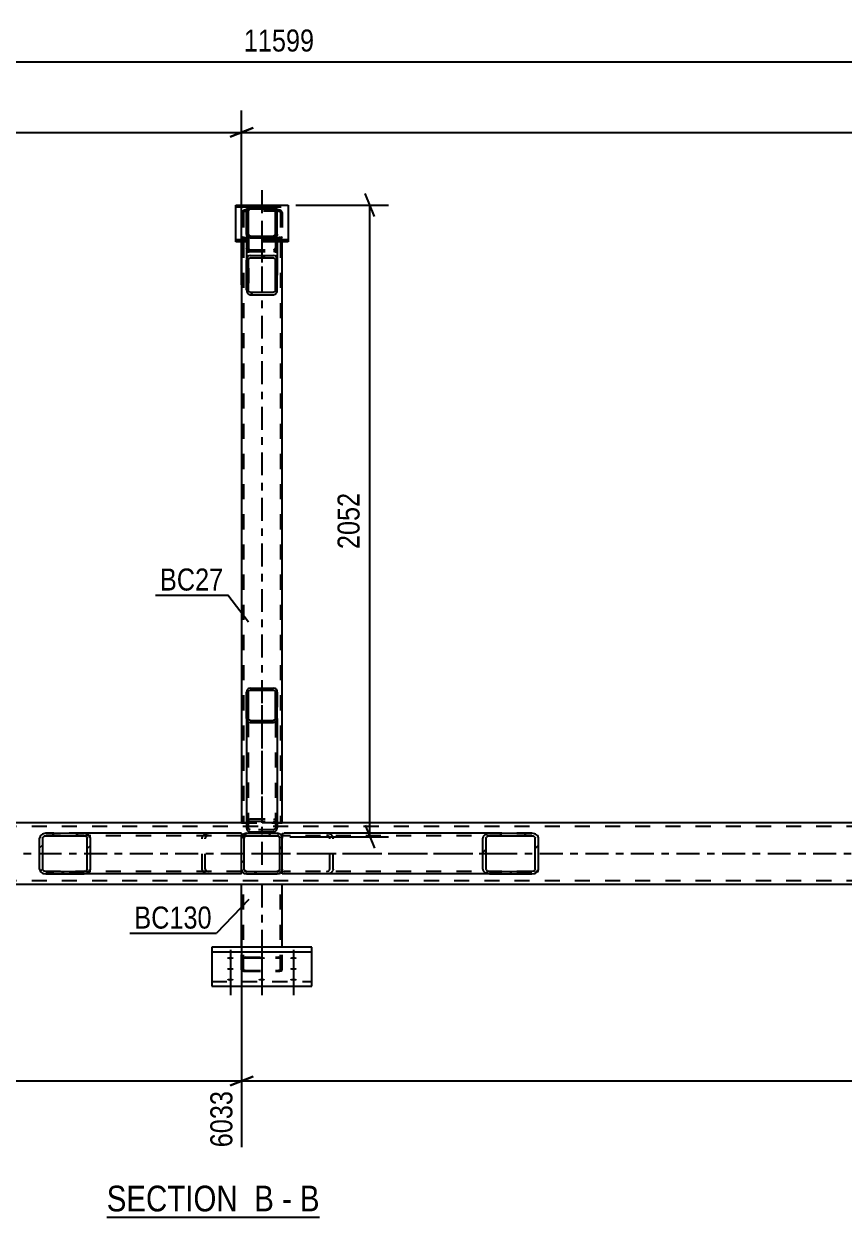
# Model space of a CAD drawing. Header units: millimetres. Extents: x -132 to 1057, y -569 to 272.
# Drawn here: x 158.6 to 265.2, y -337.3 to -182.2 of the extents above; entities that cross this region are included whole.
import ezdxf

# ---------------------------------------------------------------- set-up
doc = ezdxf.new("R2010")
doc.units = ezdxf.units.MM
doc.linetypes.add('DXK_LINE_DOT2', pattern=[3.9198, 1.9599, -1.9599])
doc.linetypes.add('DXK_LINE_DOT3', pattern=[5.9187, 2.979, -0.9799, 0.9799, -0.9799])
doc.styles.add('Arial Narrow', font='ARIALN.TTF', dxfattribs={"height": 0.2})

# ---------------------------------------------------------------- blocks, each defined once
blk = doc.blocks.new('Unknown-335479220-13 - 5621')
at = {"color": 6, "linetype": 'Continuous'}
blk.add_line((169.39, -337.28), (197.04, -337.28), dxfattribs=at)
at = {"color": 0, "linetype": 'Continuous'}
for points in [[(187.5, -336.53), (187.5, -333.03), (169.39, -333.03), (169.39, -336.53)], [(191.11, -336.53), (191.11, -333.03), (188.55, -333.03), (188.55, -336.53)], [(193.43, -336.53), (193.43, -333.03), (192.16, -333.03), (192.16, -336.53)], [(197.04, -336.53), (197.04, -333.03), (194.48, -333.03), (194.48, -336.53)]]:
    blk.add_wipeout(points, dxfattribs=at)
at = {"color": 7, "linetype": 'Continuous', "style": 'Arial Narrow'}
for s, p in [('SECTION ', (169.39, -336.53)), ('B', (188.55, -336.53)), ('B', (194.48, -336.53)), ('-', (192.16, -336.53))]:
    blk.add_text(s, height=3.34, dxfattribs=at).set_placement(p)
blk = doc.blocks.new('Part-335479220-5642 - 5621')
at = {"color": 7, "linetype": 'DXK_LINE_DOT2'}
for p, q in [((186.94, -206.63), (186.91, -206.76)), ((186.91, -206.76), (186.91, -210.56)), ((187.05, -206.52), (186.94, -206.63)), ((187.2, -206.44), (187.05, -206.52)), ((187.15, -206.76), (187.16, -206.7)), ((187.15, -206.76), (187.15, -286.05)), ((187.16, -206.7), (187.22, -206.64)), ((187.39, -206.42), (187.2, -206.44)), ((187.22, -206.64), (187.29, -206.6)), ((187.29, -206.6), (187.39, -206.59)), ((191.71, -206.42), (187.39, -206.42)), ((191.71, -206.59), (187.39, -206.59)), ((191.89, -206.44), (191.71, -206.42)), ((191.71, -206.59), (191.8, -206.6)), ((191.8, -206.6), (191.87, -206.64)), ((191.87, -206.64), (191.93, -206.7)), ((192.04, -206.52), (191.89, -206.44)), ((191.93, -206.7), (191.95, -206.76)), ((191.95, -206.76), (191.95, -286.05)), ((192.15, -206.63), (192.04, -206.52)), ((192.19, -206.76), (192.15, -206.63)), ((192.19, -206.76), (192.19, -210.56)), ((186.91, -209.87), (186.94, -210)), ((186.94, -210), (187.05, -210.11)), ((187.05, -210.11), (187.2, -210.19)), ((187.16, -209.94), (187.15, -209.87)), ((187.22, -209.99), (187.16, -209.94)), ((187.2, -210.19), (187.39, -210.21)), ((187.29, -210.03), (187.22, -209.99)), ((187.39, -210.04), (187.29, -210.03)), ((191.71, -210.04), (187.39, -210.04)), ((191.71, -210.21), (187.39, -210.21)), ((191.8, -210.03), (191.71, -210.04)), ((191.71, -210.21), (191.89, -210.19)), ((191.87, -209.99), (191.8, -210.03)), ((191.93, -209.94), (191.87, -209.99)), ((191.89, -210.19), (192.04, -210.11)), ((191.95, -209.87), (191.93, -209.94)), ((192.04, -210.11), (192.15, -210)), ((192.15, -210), (192.19, -209.87)), ((186.91, -286.05), (192.19, -286.05))]:
    blk.add_line(p, q, dxfattribs=at)
at = {"color": 7, "linetype": 'DXK_LINE_DOT3'}
blk.add_line((189.55, -208.32), (189.55, -286.05), dxfattribs=at)
at = {"color": 2, "linetype": 'Continuous'}
for p, q in [((186.91, -210.56), (186.91, -286.05)), ((192.19, -286.05), (192.19, -210.56))]:
    blk.add_line(p, q, dxfattribs=at)
blk = doc.blocks.new('Part-335479220-5698 - 5621')
at = {"linetype": 'Continuous'}
h = blk.add_hatch(dxfattribs=at)
h.set_pattern_fill('', scale=0.7, style=0, pattern_type=0)
h.set_pattern_definition([(45, (191.791, -292.6438), (-1.57154, 1.57154), [])])
h.paths.add_polyline_path([(191.55, -292.69), (191.79, -292.64), (192, -292.51), (192.14, -292.3), (192.19, -292.05), (192.19, -288.05), (192.14, -287.81), (192, -287.6), (191.79, -287.46), (191.55, -287.41), (187.55, -287.41), (187.3, -287.46), (187.09, -287.6), (186.95, -287.81), (186.91, -288.05), (186.91, -292.05), (186.95, -292.3), (187.09, -292.51), (187.3, -292.64), (187.55, -292.69)])
h.paths.add_polyline_path([(187.42, -292.35), (187.32, -292.28), (187.25, -292.17), (187.23, -292.05), (187.23, -288.05), (187.25, -287.93), (187.32, -287.83), (187.42, -287.76), (187.55, -287.73), (191.55, -287.73), (191.67, -287.76), (191.77, -287.83), (191.84, -287.93), (191.87, -288.05), (191.87, -292.05), (191.84, -292.17), (191.77, -292.28), (191.67, -292.35), (191.55, -292.37), (187.55, -292.37)])
at = {"color": 7, "linetype": 'DXK_LINE_DOT2'}
for p, q in [((186.91, -288.05), (186.95, -287.81)), ((186.91, -292.05), (186.91, -288.05)), ((187.25, -287.93), (187.23, -288.05)), ((187.23, -292.05), (187.23, -288.05)), ((187.3, -287.46), (187.55, -287.41)), ((187.55, -287.73), (187.42, -287.76)), ((187.55, -287.41), (191.55, -287.41)), ((187.55, -287.73), (191.55, -287.73)), ((191.55, -287.41), (191.79, -287.46)), ((191.67, -287.76), (191.55, -287.73)), ((191.87, -288.05), (191.84, -287.93)), ((191.87, -292.05), (191.87, -288.05)), ((192.14, -287.81), (192.19, -288.05)), ((192.19, -292.05), (192.19, -288.05)), ((186.95, -292.3), (186.91, -292.05)), ((187.23, -292.05), (187.25, -292.17)), ((187.55, -292.69), (187.3, -292.64)), ((187.42, -292.35), (187.55, -292.37)), ((187.55, -292.37), (191.55, -292.37)), ((187.55, -292.69), (191.55, -292.69)), ((191.55, -292.37), (191.67, -292.35)), ((191.79, -292.64), (191.55, -292.69)), ((191.84, -292.17), (191.87, -292.05)), ((192.19, -292.05), (192.14, -292.3))]:
    blk.add_line(p, q, dxfattribs=at)
at = {"color": 2, "linetype": 'Continuous'}
for p, q in [((186.95, -287.81), (186.91, -288.05)), ((186.91, -292.05), (186.91, -288.05)), ((187.23, -288.05), (187.25, -287.93)), ((187.23, -292.05), (187.23, -288.05)), ((187.55, -287.41), (187.3, -287.46)), ((187.42, -287.76), (187.55, -287.73)), ((187.55, -287.41), (191.55, -287.41)), ((187.55, -287.73), (191.55, -287.73)), ((191.79, -287.46), (191.55, -287.41)), ((191.55, -287.73), (191.67, -287.76)), ((191.84, -287.93), (191.87, -288.05)), ((191.87, -292.05), (191.87, -288.05)), ((192.19, -288.05), (192.14, -287.81)), ((192.19, -292.05), (192.19, -288.05)), ((186.91, -292.05), (186.95, -292.3)), ((187.25, -292.17), (187.23, -292.05)), ((187.3, -292.64), (187.55, -292.69)), ((187.55, -292.37), (187.42, -292.35)), ((187.55, -292.37), (191.55, -292.37)), ((187.55, -292.69), (191.55, -292.69)), ((191.67, -292.35), (191.55, -292.37)), ((191.55, -292.69), (191.79, -292.64)), ((191.87, -292.05), (191.84, -292.17)), ((192.14, -292.3), (192.19, -292.05))]:
    blk.add_line(p, q, dxfattribs=at)
at = {"color": 7, "linetype": 'DXK_LINE_DOT2'}
for centre, radius, start, end in [((187.55, -288.05), 0.64, 112.5, 157.5), ((187.55, -288.05), 0.32, 112.5, 157.5), ((191.55, -288.05), 0.32, 22.5, 67.5), ((191.55, -288.05), 0.64, 22.5, 67.5), ((187.55, -292.05), 0.64, 202.5, 247.5), ((187.55, -292.05), 0.32, 202.5, 247.5), ((191.55, -292.05), 0.32, 292.5, 337.5), ((191.55, -292.05), 0.64, 292.5, 337.5)]:
    blk.add_arc(centre, radius, start, end, dxfattribs=at)
at = {"color": 2, "linetype": 'Continuous'}
for centre, radius, start, end in [((187.55, -288.05), 0.64, 112.5, 157.5), ((187.55, -288.05), 0.32, 112.5, 157.5), ((191.55, -288.05), 0.32, 22.5, 67.5), ((191.55, -288.05), 0.64, 22.5, 67.5), ((187.55, -292.05), 0.64, 202.5, 247.5), ((187.55, -292.05), 0.32, 202.5, 247.5), ((191.55, -292.05), 0.32, 292.5, 337.5), ((191.55, -292.05), 0.64, 292.5, 337.5)]:
    blk.add_arc(centre, radius, start, end, dxfattribs=at)
blk = doc.blocks.new('Part-335479220-5634 - 5621')
at = {"color": 2, "linetype": 'Continuous'}
for p, q in [((196.05, -302.2), (183.05, -302.2)), ((183.05, -302.2), (183.05, -307.25)), ((196.05, -307.25), (196.05, -302.2)), ((183.05, -302.8), (196.05, -302.8)), ((183.05, -307.25), (196.05, -307.25))]:
    blk.add_line(p, q, dxfattribs=at)
at = {"color": 7, "linetype": 'DXK_LINE_DOT2'}
blk.add_line((183.05, -306.65), (196.05, -306.65), dxfattribs=at)
blk = doc.blocks.new('Part-335479220-5763 - 5621')
at = {"color": 7, "linetype": 'DXK_LINE_DOT2'}
for p, q in [((408.55, -286.53), (-11.1, -286.53)), ((191.55, -286.05), (187.55, -286.05)), ((408.55, -293.57), (-11.1, -293.57))]:
    blk.add_line(p, q, dxfattribs=at)
at = {"color": 2, "linetype": 'Continuous'}
for p, q in [((187.55, -286.05), (49.04, -286.05)), ((403.74, -286.05), (191.55, -286.05)), ((403.74, -294.05), (-11.1, -294.05))]:
    blk.add_line(p, q, dxfattribs=at)
at = {"color": 7, "linetype": 'DXK_LINE_DOT3'}
blk.add_line((-11.1, -290.05), (408.55, -290.05), dxfattribs=at)
blk = doc.blocks.new('Part-335479220-5635 - 5621')
at = {"color": 2, "linetype": 'Continuous'}
for p, q in [((186.15, -210.56), (186.15, -205.79)), ((186.15, -205.79), (192.95, -205.79)), ((192.95, -205.79), (192.95, -210.56)), ((187.55, -210.32), (186.15, -210.32)), ((187.55, -210.56), (186.15, -210.56)), ((192.95, -210.32), (191.55, -210.32)), ((192.95, -210.56), (191.55, -210.56))]:
    blk.add_line(p, q, dxfattribs=at)
at = {"color": 7, "linetype": 'DXK_LINE_DOT2'}
for p, q in [((186.15, -206.02), (192.95, -206.02)), ((191.55, -210.32), (187.55, -210.32)), ((191.55, -210.56), (187.55, -210.56))]:
    blk.add_line(p, q, dxfattribs=at)
blk = doc.blocks.new('Part-335479220-5646 - 5621')
at = {"linetype": 'Continuous'}
h = blk.add_hatch(dxfattribs=at)
h.set_pattern_fill('', scale=0.7, style=0, pattern_type=0)
h.set_pattern_definition([(45, (191.249, -210.016), (-1.5715, 1.5715), [])])
h.paths.add_polyline_path([(191.07, -210.05), (191.25, -210.02), (191.4, -209.91), (191.51, -209.76), (191.55, -209.57), (191.55, -206.53), (191.51, -206.35), (191.4, -206.19), (191.25, -206.09), (191.07, -206.05), (188.03, -206.05), (187.84, -206.09), (187.69, -206.19), (187.58, -206.35), (187.55, -206.53), (187.55, -209.57), (187.58, -209.76), (187.69, -209.91), (187.84, -210.02), (188.03, -210.05)])
h.paths.add_polyline_path([(187.93, -209.79), (187.86, -209.74), (187.8, -209.66), (187.79, -209.57), (187.79, -206.53), (187.8, -206.44), (187.86, -206.36), (187.93, -206.31), (188.03, -206.29), (191.07, -206.29), (191.16, -206.31), (191.23, -206.36), (191.29, -206.44), (191.31, -206.53), (191.31, -209.57), (191.29, -209.66), (191.23, -209.74), (191.16, -209.79), (191.07, -209.81), (188.03, -209.81)])
at = {"color": 7, "linetype": 'DXK_LINE_DOT2'}
for p, q in [((187.58, -206.35), (187.69, -206.19)), ((187.69, -206.19), (187.84, -206.09)), ((187.84, -206.09), (188.03, -206.05)), ((188.03, -206.05), (191.07, -206.05)), ((191.07, -206.05), (191.25, -206.09)), ((191.25, -206.09), (191.4, -206.19)), ((191.4, -206.19), (191.51, -206.35)), ((187.55, -206.53), (187.58, -206.35)), ((187.55, -209.57), (187.55, -206.53)), ((187.8, -206.44), (187.79, -206.53)), ((187.79, -209.57), (187.79, -206.53)), ((187.86, -206.36), (187.8, -206.44)), ((187.93, -206.31), (187.86, -206.36)), ((188.03, -206.29), (187.93, -206.31)), ((191.07, -206.29), (188.03, -206.29)), ((191.16, -206.31), (191.07, -206.29)), ((191.23, -206.36), (191.16, -206.31)), ((191.29, -206.44), (191.23, -206.36)), ((191.31, -206.53), (191.29, -206.44)), ((191.31, -209.57), (191.31, -206.53)), ((191.51, -206.35), (191.55, -206.53)), ((191.55, -209.57), (191.55, -206.53)), ((187.58, -209.76), (187.55, -209.57)), ((187.69, -209.91), (187.58, -209.76)), ((187.84, -210.02), (187.69, -209.91)), ((187.79, -209.57), (187.8, -209.66)), ((187.8, -209.66), (187.86, -209.74)), ((188.03, -210.05), (187.84, -210.02)), ((187.86, -209.74), (187.93, -209.79)), ((187.93, -209.79), (188.03, -209.81)), ((188.03, -209.81), (191.07, -209.81)), ((188.03, -210.05), (191.07, -210.05)), ((191.07, -209.81), (191.16, -209.79)), ((191.25, -210.02), (191.07, -210.05)), ((191.16, -209.79), (191.23, -209.74)), ((191.23, -209.74), (191.29, -209.66)), ((191.4, -209.91), (191.25, -210.02)), ((191.29, -209.66), (191.31, -209.57)), ((191.51, -209.76), (191.4, -209.91)), ((191.55, -209.57), (191.51, -209.76))]:
    blk.add_line(p, q, dxfattribs=at)
at = {"color": 2, "linetype": 'Continuous'}
for p, q in [((188.03, -206.05), (187.84, -206.09)), ((188.03, -206.05), (191.07, -206.05)), ((191.25, -206.09), (191.07, -206.05)), ((187.58, -206.35), (187.55, -206.53)), ((187.55, -209.57), (187.55, -206.53)), ((187.79, -206.53), (187.8, -206.44)), ((187.79, -209.57), (187.79, -206.53)), ((187.8, -206.44), (187.86, -206.36)), ((187.86, -206.36), (187.93, -206.31)), ((187.93, -206.31), (188.03, -206.29)), ((188.03, -206.29), (191.07, -206.29)), ((191.07, -206.29), (191.16, -206.31)), ((191.16, -206.31), (191.23, -206.36)), ((191.23, -206.36), (191.29, -206.44)), ((191.29, -206.44), (191.31, -206.53)), ((191.31, -209.57), (191.31, -206.53)), ((191.55, -206.53), (191.51, -206.35)), ((191.55, -209.57), (191.55, -206.53)), ((187.55, -209.57), (187.58, -209.76)), ((187.8, -209.66), (187.79, -209.57)), ((187.86, -209.74), (187.8, -209.66)), ((187.84, -210.02), (188.03, -210.05)), ((187.93, -209.79), (187.86, -209.74)), ((188.03, -209.81), (187.93, -209.79)), ((188.03, -209.81), (191.07, -209.81)), ((188.03, -210.05), (191.07, -210.05)), ((191.16, -209.79), (191.07, -209.81)), ((191.07, -210.05), (191.25, -210.02)), ((191.23, -209.74), (191.16, -209.79)), ((191.29, -209.66), (191.23, -209.74)), ((191.31, -209.57), (191.29, -209.66)), ((191.51, -209.76), (191.55, -209.57))]:
    blk.add_line(p, q, dxfattribs=at)
for centre, start, end in [((188.03, -206.53), 112.5, 157.5), ((191.07, -206.53), 22.5, 67.5), ((188.03, -209.57), 202.5, 247.5), ((191.07, -209.57), 292.5, 337.5)]:
    blk.add_arc(centre, 0.48, start, end, dxfattribs=at)
blk = doc.blocks.new('Part-335479220-5713 - 5621')
at = {"linetype": 'Continuous'}
h = blk.add_hatch(dxfattribs=at)
h.set_pattern_fill('', scale=0.7, style=0, pattern_type=0)
h.set_pattern_definition([(45, (191.249, -272.9756), (-1.57154, 1.57154), [])])
h.paths.add_polyline_path([(191.07, -273.02), (191.25, -272.98), (191.4, -272.86), (191.51, -272.69), (191.55, -272.48), (191.55, -269.08), (191.51, -268.88), (191.4, -268.7), (191.25, -268.58), (191.07, -268.54), (188.03, -268.54), (187.84, -268.58), (187.69, -268.7), (187.58, -268.88), (187.55, -269.08), (187.55, -272.48), (187.58, -272.69), (187.69, -272.86), (187.84, -272.98), (188.03, -273.02)])
h.paths.add_polyline_path([(187.93, -272.73), (187.86, -272.67), (187.8, -272.58), (187.79, -272.48), (187.79, -269.08), (187.8, -268.98), (187.86, -268.89), (187.93, -268.83), (188.03, -268.81), (191.07, -268.81), (191.16, -268.83), (191.23, -268.89), (191.29, -268.98), (191.31, -269.08), (191.31, -272.48), (191.29, -272.58), (191.23, -272.67), (191.16, -272.73), (191.07, -272.75), (188.03, -272.75)])
at = {"color": 2, "linetype": 'Continuous'}
for p, q in [((187.58, -268.88), (187.55, -269.08)), ((187.55, -272.48), (187.55, -269.08)), ((187.79, -269.08), (187.8, -268.98)), ((187.79, -272.48), (187.79, -269.08)), ((187.8, -268.98), (187.86, -268.89)), ((188.03, -268.54), (187.84, -268.58)), ((187.86, -268.89), (187.93, -268.83)), ((187.93, -268.83), (188.03, -268.81)), ((188.03, -268.54), (191.07, -268.54)), ((188.03, -268.81), (191.07, -268.81)), ((191.25, -268.58), (191.07, -268.54)), ((191.07, -268.81), (191.16, -268.83)), ((191.16, -268.83), (191.23, -268.89)), ((191.23, -268.89), (191.29, -268.98)), ((191.29, -268.98), (191.31, -269.08)), ((191.31, -272.48), (191.31, -269.08)), ((191.55, -269.08), (191.51, -268.88)), ((191.55, -272.48), (191.55, -269.08)), ((187.55, -272.48), (187.55, -286.7)), ((187.55, -272.48), (187.58, -272.69)), ((187.8, -272.58), (187.79, -272.48)), ((187.86, -272.67), (187.8, -272.58)), ((187.93, -272.73), (187.86, -272.67)), ((188.03, -272.75), (187.93, -272.73)), ((188.03, -272.75), (191.07, -272.75)), ((191.16, -272.73), (191.07, -272.75)), ((191.23, -272.67), (191.16, -272.73)), ((191.29, -272.58), (191.23, -272.67)), ((191.31, -272.48), (191.29, -272.58)), ((191.51, -272.69), (191.55, -272.48)), ((191.55, -272.48), (191.55, -286.7)), ((187.84, -272.98), (188.03, -273.02)), ((188.03, -273.02), (191.07, -273.02)), ((191.07, -273.02), (191.25, -272.98)), ((187.55, -286.7), (187.58, -286.88)), ((191.51, -286.88), (191.55, -286.7)), ((187.58, -286.88), (187.67, -287.01)), ((187.69, -287.05), (187.67, -287.01)), ((187.84, -287.16), (187.69, -287.05)), ((188.03, -287.2), (187.84, -287.16)), ((188.03, -287.2), (191.07, -287.2)), ((191.25, -287.16), (191.07, -287.2)), ((191.4, -287.05), (191.25, -287.16)), ((191.42, -287.01), (191.4, -287.05)), ((191.42, -287.01), (191.51, -286.88))]:
    blk.add_line(p, q, dxfattribs=at)
at = {"color": 7, "linetype": 'DXK_LINE_DOT2'}
for p, q in [((187.55, -269.08), (187.55, -272.48)), ((187.79, -286.7), (187.79, -269.08)), ((191.31, -269.08), (191.31, -286.7)), ((191.55, -269.08), (191.55, -272.48)), ((187.58, -286.05), (187.55, -286.05)), ((187.55, -286.05), (187.8, -286.05)), ((187.56, -286.05), (187.58, -285.91)), ((187.58, -285.91), (187.69, -285.7)), ((187.69, -285.7), (187.84, -285.56)), ((187.79, -286.05), (187.8, -286.05)), ((187.8, -286.79), (187.79, -286.7)), ((187.86, -285.93), (187.8, -286.04)), ((187.8, -286.04), (187.8, -286.05)), ((187.86, -286.87), (187.8, -286.79)), ((187.84, -285.56), (188.03, -285.51)), ((187.93, -285.86), (187.86, -285.93)), ((188.03, -285.84), (187.93, -285.86)), ((188.03, -285.51), (191.07, -285.51)), ((188.03, -285.84), (191.07, -285.84)), ((191.07, -285.51), (191.25, -285.56)), ((191.16, -285.86), (191.07, -285.84)), ((191.23, -285.93), (191.16, -285.86)), ((191.29, -286.04), (191.23, -285.93)), ((191.29, -286.79), (191.23, -286.87)), ((191.25, -285.56), (191.4, -285.7)), ((191.29, -286.05), (191.29, -286.04)), ((191.55, -286.05), (191.29, -286.05)), ((191.31, -286.7), (191.29, -286.79)), ((191.4, -285.7), (191.51, -285.91)), ((191.51, -285.91), (191.53, -286.05)), ((191.53, -286.05), (191.55, -286.05)), ((187.93, -286.92), (187.86, -286.87)), ((188.03, -286.94), (187.93, -286.92)), ((191.07, -286.94), (188.03, -286.94)), ((191.16, -286.92), (191.07, -286.94)), ((191.23, -286.87), (191.16, -286.92))]:
    blk.add_line(p, q, dxfattribs=at)
at = {"color": 7, "linetype": 'DXK_LINE_DOT3'}
blk.add_line((189.55, -270.78), (189.55, -292.31), dxfattribs=at)
at = {"color": 2, "linetype": 'Continuous'}
for centre, start, end in [((188.06, -269.05), 115.8178, 160.5663), ((191.03, -269.05), 19.4337, 64.1822), ((188.06, -272.51), 199.4337, 244.1822), ((191.03, -272.51), 295.8178, 340.5663)]:
    blk.add_arc(centre, 0.512, start, end, dxfattribs=at)
blk = doc.blocks.new('Part-335479220-5681 - 5621')
at = {"linetype": 'Continuous'}
h = blk.add_hatch(dxfattribs=at)
h.set_pattern_fill('', scale=0.7, style=0, pattern_type=0)
h.set_pattern_definition([(45, (166.7636, -292.6438), (-1.57154, 1.57154), [])])
h.paths.add_polyline_path([(166.46, -292.69), (166.76, -292.64), (167.02, -292.51), (167.2, -292.3), (167.26, -292.05), (167.26, -288.05), (167.2, -287.81), (167.02, -287.6), (166.76, -287.46), (166.46, -287.41), (161.47, -287.41), (161.17, -287.46), (160.91, -287.6), (160.73, -287.81), (160.67, -288.05), (160.67, -292.05), (160.73, -292.3), (160.91, -292.51), (161.17, -292.64), (161.47, -292.69)])
h.paths.add_polyline_path([(161.32, -292.35), (161.19, -292.28), (161.1, -292.17), (161.07, -292.05), (161.07, -288.05), (161.1, -287.93), (161.19, -287.83), (161.32, -287.76), (161.47, -287.73), (166.46, -287.73), (166.61, -287.76), (166.74, -287.83), (166.83, -287.93), (166.86, -288.05), (166.86, -292.05), (166.83, -292.17), (166.74, -292.28), (166.61, -292.35), (166.46, -292.37), (161.47, -292.37)])
at = {"color": 2, "linetype": 'Continuous'}
for p, q in [((160.73, -287.81), (160.67, -288.05)), ((160.67, -292.05), (160.67, -288.05)), ((161.07, -288.05), (161.1, -287.93)), ((161.07, -292.05), (161.07, -288.05)), ((161.47, -287.41), (161.17, -287.46)), ((161.32, -287.76), (161.47, -287.73)), ((161.47, -287.41), (166.46, -287.41)), ((161.47, -287.73), (166.46, -287.73)), ((186.91, -287.41), (166.46, -287.41)), ((166.76, -287.46), (166.46, -287.41)), ((166.46, -287.73), (166.61, -287.76)), ((166.83, -287.93), (166.86, -288.05)), ((166.86, -292.05), (166.86, -288.05)), ((167.26, -288.05), (167.2, -287.81)), ((167.26, -292.05), (167.26, -288.05)), ((186.91, -287.41), (186.91, -287.6)), ((186.91, -287.6), (186.91, -288.05)), ((160.67, -292.05), (160.73, -292.3)), ((161.1, -292.17), (161.07, -292.05)), ((161.17, -292.64), (161.47, -292.69)), ((161.47, -292.37), (161.32, -292.35)), ((161.47, -292.37), (166.46, -292.37)), ((161.47, -292.69), (166.46, -292.69)), ((166.61, -292.35), (166.46, -292.37)), ((166.46, -292.69), (166.76, -292.64)), ((186.91, -292.69), (166.46, -292.69)), ((166.86, -292.05), (166.83, -292.17)), ((167.2, -292.3), (167.26, -292.05)), ((186.91, -292.69), (186.91, -292.05))]:
    blk.add_line(p, q, dxfattribs=at)
at = {"color": 7, "linetype": 'DXK_LINE_DOT2'}
for p, q in [((166.46, -287.41), (161.47, -287.41)), ((186.91, -287.73), (161.47, -287.73)), ((181.79, -288.05), (181.85, -287.81)), ((181.79, -292.05), (181.79, -288.05)), ((182.22, -287.93), (182.19, -288.05)), ((182.19, -292.05), (182.19, -288.05)), ((182.28, -287.46), (182.59, -287.41)), ((182.59, -287.73), (182.43, -287.76)), ((186.91, -287.6), (186.91, -287.73)), ((186.91, -292.05), (186.91, -287.81)), ((186.91, -292.37), (161.47, -292.37)), ((166.46, -292.69), (161.47, -292.69)), ((181.85, -292.3), (181.79, -292.05)), ((182.19, -292.05), (182.22, -292.17)), ((182.59, -292.69), (182.28, -292.64)), ((182.43, -292.35), (182.59, -292.37))]:
    blk.add_line(p, q, dxfattribs=at)
at = {"color": 2, "linetype": 'Continuous'}
for centre, radius, start, end in [((161.38, -288.17), 0.738, 106.7181, 150.7494), ((161.43, -288.11), 0.369, 106.7181, 150.7494), ((166.5, -288.11), 0.369, 29.2506, 73.2819), ((166.55, -288.17), 0.738, 29.2506, 73.2819), ((161.38, -291.94), 0.738, 209.2506, 253.2819), ((161.43, -291.99), 0.369, 209.2506, 253.2819), ((166.5, -291.99), 0.369, 286.7181, 330.7494), ((166.55, -291.94), 0.738, 286.7181, 330.7494)]:
    blk.add_arc(centre, radius, start, end, dxfattribs=at)
at = {"color": 7, "linetype": 'DXK_LINE_DOT2'}
for centre, radius, start, end in [((182.49, -288.17), 0.738, 106.7181, 150.7494), ((182.54, -288.11), 0.369, 106.7181, 150.7494), ((182.49, -291.94), 0.738, 209.2506, 253.2819), ((182.54, -291.99), 0.369, 209.2506, 253.2819)]:
    blk.add_arc(centre, radius, start, end, dxfattribs=at)
blk = doc.blocks.new('Part-335479220-5694 - 5621')
at = {"color": 2, "linetype": 'Continuous'}
for p, q in [((186.91, -302.2), (186.91, -294.05)), ((192.19, -302.2), (192.19, -294.05))]:
    blk.add_line(p, q, dxfattribs=at)
at = {"color": 7, "linetype": 'DXK_LINE_DOT2'}
for p, q in [((192.19, -294.05), (186.91, -294.05)), ((187.15, -305.16), (187.15, -294.05)), ((191.95, -305.16), (191.95, -294.05)), ((186.91, -305.16), (186.91, -302.2)), ((192.19, -305.16), (192.19, -302.2)), ((186.94, -303.62), (186.91, -303.69)), ((187.05, -303.57), (186.94, -303.62)), ((187.2, -303.54), (187.05, -303.57)), ((187.15, -303.69), (187.16, -303.66)), ((187.16, -303.66), (187.22, -303.63)), ((187.39, -303.52), (187.2, -303.54)), ((187.22, -303.63), (187.29, -303.61)), ((187.29, -303.61), (187.39, -303.6)), ((187.39, -303.52), (191.71, -303.52)), ((187.39, -303.6), (191.71, -303.6)), ((191.89, -303.54), (191.71, -303.52)), ((191.71, -303.6), (191.8, -303.61)), ((191.8, -303.61), (191.87, -303.63)), ((191.87, -303.63), (191.93, -303.66)), ((192.04, -303.57), (191.89, -303.54)), ((191.93, -303.66), (191.95, -303.69)), ((192.15, -303.62), (192.04, -303.57)), ((192.19, -303.69), (192.15, -303.62)), ((186.91, -305.16), (186.94, -305.23)), ((186.94, -305.23), (187.05, -305.28)), ((187.05, -305.28), (187.2, -305.32)), ((187.16, -305.2), (187.15, -305.16)), ((187.22, -305.22), (187.16, -305.2)), ((187.2, -305.32), (187.39, -305.33)), ((187.29, -305.24), (187.22, -305.22)), ((187.39, -305.25), (187.29, -305.24)), ((187.39, -305.25), (191.71, -305.25)), ((187.39, -305.33), (191.71, -305.33)), ((191.8, -305.24), (191.71, -305.25)), ((191.71, -305.33), (191.89, -305.32)), ((191.87, -305.22), (191.8, -305.24)), ((191.93, -305.2), (191.87, -305.22)), ((191.89, -305.32), (192.04, -305.28)), ((191.95, -305.16), (191.93, -305.2)), ((192.04, -305.28), (192.15, -305.23)), ((192.15, -305.23), (192.19, -305.16))]:
    blk.add_line(p, q, dxfattribs=at)
at = {"color": 7, "linetype": 'DXK_LINE_DOT3'}
blk.add_line((189.55, -294.05), (189.55, -304.43), dxfattribs=at)
blk = doc.blocks.new('Part-335479220-5704 - 5621')
at = {"linetype": 'Continuous'}
h = blk.add_hatch(dxfattribs=at)
h.set_pattern_fill('', scale=0.7, style=0, pattern_type=0)
h.set_pattern_definition([(45, (224.9422, -292.6438), (-1.57154, 1.57154), [])])
h.paths.add_polyline_path([(224.61, -292.69), (224.94, -292.64), (225.23, -292.51), (225.42, -292.3), (225.48, -292.05), (225.48, -288.05), (225.42, -287.81), (225.23, -287.6), (224.94, -287.46), (224.61, -287.41), (219.12, -287.41), (218.78, -287.46), (218.49, -287.6), (218.3, -287.81), (218.24, -288.05), (218.24, -292.05), (218.3, -292.3), (218.49, -292.51), (218.78, -292.64), (219.12, -292.69)])
h.paths.add_polyline_path([(218.95, -292.35), (218.8, -292.28), (218.71, -292.17), (218.68, -292.05), (218.68, -288.05), (218.71, -287.93), (218.8, -287.83), (218.95, -287.76), (219.12, -287.73), (224.61, -287.73), (224.77, -287.76), (224.92, -287.83), (225.01, -287.93), (225.05, -288.05), (225.05, -292.05), (225.01, -292.17), (224.92, -292.28), (224.77, -292.35), (224.61, -292.37), (219.12, -292.37)])
at = {"color": 2, "linetype": 'Continuous'}
for p, q in [((192.19, -287.45), (192.44, -287.41)), ((192.19, -287.45), (192.19, -288.05)), ((219.12, -287.41), (192.44, -287.41)), ((218.3, -287.81), (218.24, -288.05)), ((218.24, -292.05), (218.24, -288.05)), ((218.68, -288.05), (218.71, -287.93)), ((218.68, -292.05), (218.68, -288.05)), ((219.12, -287.41), (218.78, -287.46)), ((218.95, -287.76), (219.12, -287.73)), ((219.12, -287.41), (224.61, -287.41)), ((219.12, -287.73), (224.61, -287.73)), ((224.94, -287.46), (224.61, -287.41)), ((224.61, -287.73), (224.77, -287.76)), ((225.01, -287.93), (225.05, -288.05)), ((225.05, -292.05), (225.05, -288.05)), ((225.48, -288.05), (225.42, -287.81)), ((225.48, -292.05), (225.48, -288.05)), ((192.19, -292.64), (192.19, -292.05)), ((192.19, -292.66), (192.19, -292.64)), ((192.44, -292.69), (192.19, -292.66)), ((219.12, -292.69), (192.44, -292.69)), ((218.24, -292.05), (218.3, -292.3)), ((218.71, -292.17), (218.68, -292.05)), ((218.78, -292.64), (219.12, -292.69)), ((219.12, -292.37), (218.95, -292.35)), ((219.12, -292.37), (224.61, -292.37)), ((219.12, -292.69), (224.61, -292.69)), ((224.77, -292.35), (224.61, -292.37)), ((224.61, -292.69), (224.94, -292.64)), ((225.05, -292.05), (225.01, -292.17)), ((225.42, -292.3), (225.48, -292.05))]:
    blk.add_line(p, q, dxfattribs=at)
at = {"color": 7, "linetype": 'DXK_LINE_DOT2'}
for p, q in [((192.19, -287.8), (192.19, -287.45)), ((192.28, -287.76), (192.19, -287.8)), ((192.19, -292.51), (192.19, -288.05)), ((192.44, -287.73), (192.28, -287.76)), ((224.61, -287.73), (192.44, -287.73)), ((197.93, -287.41), (198.27, -287.46)), ((198.1, -287.76), (197.93, -287.73)), ((198.37, -288.05), (198.34, -287.93)), ((198.37, -292.05), (198.37, -288.05)), ((198.75, -287.81), (198.81, -288.05)), ((198.81, -292.05), (198.81, -288.05)), ((224.61, -287.41), (219.12, -287.41)), ((192.19, -292.3), (192.28, -292.35)), ((192.28, -292.35), (192.44, -292.37)), ((224.61, -292.37), (192.44, -292.37)), ((197.93, -292.37), (198.1, -292.35)), ((198.27, -292.64), (197.93, -292.69)), ((198.34, -292.17), (198.37, -292.05)), ((198.81, -292.05), (198.75, -292.3)), ((224.61, -292.69), (219.12, -292.69))]:
    blk.add_line(p, q, dxfattribs=at)
at = {"color": 7, "linetype": 'DXK_LINE_DOT3'}
blk.add_line((188.34, -290.05), (221.86, -290.05), dxfattribs=at)
at = {"color": 7, "linetype": 'DXK_LINE_DOT2'}
for centre, radius, start, end in [((198, -288.14), 0.401, 32.4104, 75.4453), ((198.07, -288.24), 0.802, 32.4104, 75.4453), ((198, -291.96), 0.401, 284.5547, 327.5896), ((198.07, -291.87), 0.802, 284.5547, 327.5896)]:
    blk.add_arc(centre, radius, start, end, dxfattribs=at)
at = {"color": 2, "linetype": 'Continuous'}
for centre, radius, start, end in [((218.98, -288.24), 0.802, 104.5547, 147.5896), ((219.05, -288.14), 0.401, 104.5547, 147.5896), ((224.67, -288.14), 0.401, 32.4104, 75.4453), ((224.74, -288.24), 0.802, 32.4104, 75.4453), ((218.98, -291.87), 0.802, 212.4104, 255.4453), ((219.05, -291.96), 0.401, 212.4104, 255.4453), ((224.67, -291.96), 0.401, 284.5547, 327.5896), ((224.74, -291.87), 0.802, 284.5547, 327.5896)]:
    blk.add_arc(centre, radius, start, end, dxfattribs=at)
blk = doc.blocks.new('Part-335479220-5714 - 5621')
at = {"linetype": 'Continuous'}
h = blk.add_hatch(dxfattribs=at)
h.set_pattern_fill('', scale=0.7, style=0, pattern_type=0)
h.set_pattern_definition([(45, (191.249, -217.3812), (-1.57154, 1.57154), [])])
h.paths.add_polyline_path([(191.07, -217.43), (191.25, -217.38), (191.4, -217.25), (191.51, -217.05), (191.55, -216.82), (191.55, -212.95), (191.51, -212.72), (191.4, -212.52), (191.25, -212.38), (191.07, -212.34), (188.03, -212.34), (187.84, -212.38), (187.69, -212.52), (187.58, -212.72), (187.55, -212.95), (187.55, -216.82), (187.58, -217.05), (187.69, -217.25), (187.84, -217.38), (188.03, -217.43)])
h.paths.add_polyline_path([(187.93, -217.1), (187.86, -217.03), (187.8, -216.93), (187.79, -216.82), (187.79, -212.95), (187.8, -212.83), (187.86, -212.73), (187.93, -212.67), (188.03, -212.64), (191.07, -212.64), (191.16, -212.67), (191.23, -212.73), (191.29, -212.83), (191.31, -212.95), (191.31, -216.82), (191.29, -216.93), (191.23, -217.03), (191.16, -217.1), (191.07, -217.12), (188.03, -217.12)])
at = {"color": 7, "linetype": 'DXK_LINE_DOT3'}
blk.add_line((189.55, -203.87), (189.55, -214.88), dxfattribs=at)
at = {"color": 2, "linetype": 'Continuous'}
for p, q in [((187.58, -210.05), (187.55, -210.05)), ((187.55, -210.05), (187.55, -212.95)), ((188.03, -210.05), (187.58, -210.05)), ((191.55, -210.05), (191.07, -210.05)), ((191.55, -210.05), (191.55, -212.95)), ((188.03, -212.34), (187.84, -212.38)), ((188.03, -212.34), (191.07, -212.34)), ((191.25, -212.38), (191.07, -212.34)), ((187.58, -212.72), (187.55, -212.95)), ((187.55, -216.82), (187.55, -212.95)), ((187.79, -212.95), (187.8, -212.83)), ((187.79, -216.82), (187.79, -212.95)), ((187.8, -212.83), (187.86, -212.73)), ((187.86, -212.73), (187.93, -212.67)), ((187.93, -212.67), (188.03, -212.64)), ((188.03, -212.64), (191.07, -212.64)), ((191.07, -212.64), (191.16, -212.67)), ((191.16, -212.67), (191.23, -212.73)), ((191.23, -212.73), (191.29, -212.83)), ((191.29, -212.83), (191.31, -212.95)), ((191.31, -216.82), (191.31, -212.95)), ((191.55, -212.95), (191.51, -212.72)), ((191.55, -216.82), (191.55, -212.95)), ((187.55, -216.82), (187.58, -217.05)), ((187.8, -216.93), (187.79, -216.82)), ((187.86, -217.03), (187.8, -216.93)), ((187.93, -217.1), (187.86, -217.03)), ((191.23, -217.03), (191.16, -217.1)), ((191.29, -216.93), (191.23, -217.03)), ((191.31, -216.82), (191.29, -216.93)), ((191.51, -217.05), (191.55, -216.82)), ((187.84, -217.38), (188.03, -217.43)), ((188.03, -217.12), (187.93, -217.1)), ((188.03, -217.12), (191.07, -217.12)), ((188.03, -217.43), (191.07, -217.43)), ((191.16, -217.1), (191.07, -217.12)), ((191.07, -217.43), (191.25, -217.38))]:
    blk.add_line(p, q, dxfattribs=at)
at = {"color": 7, "linetype": 'DXK_LINE_DOT2'}
for p, q in [((187.55, -210.21), (187.79, -210.21)), ((187.55, -210.32), (187.79, -210.32)), ((187.79, -210.56), (187.55, -210.56)), ((187.79, -210.05), (187.79, -216.82)), ((187.8, -210.05), (187.84, -210.05)), ((191.07, -210.05), (188.03, -210.05)), ((191.31, -210.05), (191.31, -216.82)), ((191.55, -210.21), (191.31, -210.21)), ((191.31, -210.32), (191.55, -210.32)), ((191.31, -210.56), (191.55, -210.56)), ((187.58, -211.55), (187.55, -211.37)), ((187.69, -211.7), (187.58, -211.55)), ((187.84, -211.8), (187.69, -211.7)), ((187.79, -211.37), (187.8, -211.46)), ((187.8, -211.46), (187.86, -211.53)), ((188.03, -211.84), (187.84, -211.8)), ((187.86, -211.53), (187.93, -211.58)), ((187.93, -211.58), (188.03, -211.6)), ((188.03, -211.6), (191.07, -211.6)), ((188.03, -211.84), (191.07, -211.84)), ((191.07, -211.6), (191.16, -211.58)), ((191.25, -211.8), (191.07, -211.84)), ((191.16, -211.58), (191.23, -211.53)), ((191.23, -211.53), (191.29, -211.46)), ((191.4, -211.7), (191.25, -211.8)), ((191.29, -211.46), (191.31, -211.37)), ((191.51, -211.55), (191.4, -211.7)), ((191.55, -211.37), (191.51, -211.55)), ((187.55, -212.95), (187.55, -216.82)), ((191.55, -212.95), (191.55, -216.82))]:
    blk.add_line(p, q, dxfattribs=at)
at = {"color": 2, "linetype": 'Continuous'}
for centre, start, end in [((188.12, -212.87), 119.9099, 163.7579), ((190.97, -212.87), 16.2421, 60.0901), ((188.12, -216.89), 196.2421, 240.0901), ((190.97, -216.89), 299.9099, 343.7579)]:
    blk.add_arc(centre, 0.563, start, end, dxfattribs=at)
blk = doc.blocks.new('Bolt-335479220-5810 - 5621')
at = {"linetype": 'Continuous'}
for points in [[(185.45, -303.47), (185.54, -303.48), (185.62, -303.49), (185.7, -303.5), (185.77, -303.52), (185.83, -303.55), (185.86, -303.58), (185.88, -303.61), (185.88, -303.64), (185.86, -303.67), (185.83, -303.7), (185.77, -303.73), (185.7, -303.75), (185.62, -303.76), (185.54, -303.77), (185.45, -303.78), (185.35, -303.77), (185.27, -303.76), (185.19, -303.75), (185.12, -303.73), (185.06, -303.7), (185.03, -303.67), (185.01, -303.64), (185.01, -303.61), (185.03, -303.58), (185.06, -303.55), (185.12, -303.52), (185.19, -303.5), (185.27, -303.49), (185.35, -303.48)], [(189.53, -303.47), (189.62, -303.48), (189.7, -303.49), (189.78, -303.5), (189.85, -303.52), (189.91, -303.55), (189.94, -303.58), (189.96, -303.61), (189.96, -303.64), (189.94, -303.67), (189.91, -303.7), (189.85, -303.73), (189.78, -303.75), (189.7, -303.76), (189.62, -303.77), (189.53, -303.78), (189.43, -303.77), (189.35, -303.76), (189.27, -303.75), (189.2, -303.73), (189.14, -303.7), (189.11, -303.67), (189.09, -303.64), (189.09, -303.61), (189.11, -303.58), (189.14, -303.55), (189.2, -303.52), (189.27, -303.5), (189.35, -303.49), (189.43, -303.48)], [(193.65, -303.47), (193.74, -303.48), (193.82, -303.49), (193.9, -303.5), (193.97, -303.52), (194.03, -303.55), (194.06, -303.58), (194.08, -303.61), (194.08, -303.64), (194.06, -303.67), (194.03, -303.7), (193.97, -303.73), (193.9, -303.75), (193.82, -303.76), (193.74, -303.77), (193.65, -303.78), (193.55, -303.77), (193.47, -303.76), (193.39, -303.75), (193.32, -303.73), (193.26, -303.7), (193.23, -303.67), (193.21, -303.64), (193.21, -303.61), (193.23, -303.58), (193.26, -303.55), (193.32, -303.52), (193.39, -303.5), (193.47, -303.49), (193.55, -303.48)], [(185.45, -304.88), (185.54, -304.89), (185.62, -304.9), (185.7, -304.91), (185.77, -304.93), (185.83, -304.96), (185.86, -304.99), (185.88, -305.02), (185.88, -305.05), (185.86, -305.08), (185.83, -305.11), (185.77, -305.13), (185.7, -305.16), (185.62, -305.17), (185.54, -305.18), (185.45, -305.18), (185.35, -305.18), (185.27, -305.17), (185.19, -305.16), (185.12, -305.13), (185.06, -305.11), (185.03, -305.08), (185.01, -305.05), (185.01, -305.02), (185.03, -304.99), (185.06, -304.96), (185.12, -304.93), (185.19, -304.91), (185.27, -304.9), (185.35, -304.89)], [(193.65, -304.88), (193.74, -304.89), (193.82, -304.9), (193.9, -304.91), (193.97, -304.93), (194.03, -304.96), (194.06, -304.99), (194.08, -305.02), (194.08, -305.05), (194.06, -305.08), (194.03, -305.11), (193.97, -305.13), (193.9, -305.16), (193.82, -305.17), (193.74, -305.18), (193.65, -305.18), (193.55, -305.18), (193.47, -305.17), (193.39, -305.16), (193.32, -305.13), (193.26, -305.11), (193.23, -305.08), (193.21, -305.05), (193.21, -305.02), (193.23, -304.99), (193.26, -304.96), (193.32, -304.93), (193.39, -304.91), (193.47, -304.9), (193.55, -304.89)], [(185.45, -306.28), (185.54, -306.28), (185.62, -306.29), (185.7, -306.31), (185.77, -306.33), (185.83, -306.35), (185.86, -306.38), (185.88, -306.41), (185.88, -306.45), (185.86, -306.48), (185.83, -306.5), (185.77, -306.53), (185.7, -306.55), (185.62, -306.57), (185.54, -306.58), (185.45, -306.58), (185.35, -306.58), (185.27, -306.57), (185.19, -306.55), (185.12, -306.53), (185.06, -306.5), (185.03, -306.48), (185.01, -306.45), (185.01, -306.41), (185.03, -306.38), (185.06, -306.35), (185.12, -306.33), (185.19, -306.31), (185.27, -306.29), (185.35, -306.28)], [(189.53, -306.28), (189.62, -306.28), (189.7, -306.29), (189.78, -306.31), (189.85, -306.33), (189.91, -306.35), (189.94, -306.38), (189.96, -306.41), (189.96, -306.45), (189.94, -306.48), (189.91, -306.5), (189.85, -306.53), (189.78, -306.55), (189.7, -306.57), (189.62, -306.58), (189.53, -306.58), (189.43, -306.58), (189.35, -306.57), (189.27, -306.55), (189.2, -306.53), (189.14, -306.5), (189.11, -306.48), (189.09, -306.45), (189.09, -306.41), (189.11, -306.38), (189.14, -306.35), (189.2, -306.33), (189.27, -306.31), (189.35, -306.29), (189.43, -306.28)], [(193.65, -306.28), (193.74, -306.28), (193.82, -306.29), (193.9, -306.31), (193.97, -306.33), (194.03, -306.35), (194.06, -306.38), (194.08, -306.41), (194.08, -306.45), (194.06, -306.48), (194.03, -306.5), (193.97, -306.53), (193.9, -306.55), (193.82, -306.57), (193.74, -306.58), (193.65, -306.58), (193.55, -306.58), (193.47, -306.57), (193.39, -306.55), (193.32, -306.53), (193.26, -306.5), (193.23, -306.48), (193.21, -306.45), (193.21, -306.41), (193.23, -306.38), (193.26, -306.35), (193.32, -306.33), (193.39, -306.31), (193.47, -306.29), (193.55, -306.28)]]:
    blk.add_hatch(color=1, dxfattribs=at).paths.add_polyline_path(points)
at = {"color": 1, "linetype": 'Continuous'}
for p, q in [((185.45, -302.53), (185.45, -305.65)), ((189.53, -302.53), (189.53, -305.65)), ((193.65, -302.53), (193.65, -305.65)), ((185.45, -303.94), (185.45, -307.06)), ((185.45, -305.34), (185.45, -308.46)), ((189.53, -305.34), (189.53, -308.46)), ((193.65, -303.94), (193.65, -307.06)), ((193.65, -305.34), (193.65, -308.46))]:
    blk.add_line(p, q, dxfattribs=at)
blk = doc.blocks.new('StraightDimension-335479220-5841 - 5621')
at = {"color": 7, "linetype": 'Continuous'}
for p, q in [((204.18, -207.29), (202.98, -204.29)), ((193.95, -205.79), (205.98, -205.79)), ((203.58, -287.86), (203.58, -205.79)), ((202.98, -286.36), (204.18, -289.36)), ((193.19, -287.86), (205.98, -287.86))]:
    blk.add_line(p, q, dxfattribs=at)
at = {"color": 0}
blk.add_wipeout([(202.83, -242.57), (198.63, -242.57), (198.63, -251.08), (202.83, -251.08)], dxfattribs=at)
at = {"color": 3, "style": 'Arial Narrow'}
blk.add_text('2052', height=2.863, rotation=90.0002, dxfattribs=at).set_placement((202.23, -250.48))
blk = doc.blocks.new('StraightDimension-335479220-5852 - 5621')
at = {"color": 7, "linetype": 'Continuous'}
blk.add_line((-25, -187.19), (408.54, -187.19), dxfattribs=at)
at = {"color": 0}
blk.add_wipeout([(196.94, -186.44), (196.94, -182.24), (186.6, -182.24), (186.6, -186.44)], dxfattribs=at)
at = {"color": 3, "style": 'Arial Narrow'}
blk.add_text('11599', height=2.863, dxfattribs=at).set_placement((187.2, -185.84))
blk = doc.blocks.new('StraightDimension-335479220-15160 - 5621')
at = {"color": 7, "linetype": 'Continuous'}
for p, q in [((186.91, -216.13), (186.91, -193.49)), ((188.41, -195.74), (185.41, -196.94)), ((186.91, -196.34), (408.54, -196.34))]:
    blk.add_line(p, q, dxfattribs=at)
blk = doc.blocks.new('StraightDimension-335479220-15161 - 5621')
at = {"color": 7, "linetype": 'Continuous'}
for p, q in [((44.4, -217.37), (44.4, -193.49)), ((186.91, -216.13), (186.91, -193.49)), ((45.9, -195.74), (42.9, -196.94)), ((44.4, -196.34), (186.91, -196.34)), ((185.41, -196.94), (188.41, -195.74))]:
    blk.add_line(p, q, dxfattribs=at)
at = {"color": 0}
blk.add_wipeout([(119.91, -195.59), (119.91, -191.39), (111.4, -191.39), (111.4, -195.59)], dxfattribs=at)
at = {"color": 3, "style": 'Arial Narrow'}
blk.add_text('3563', height=2.863, dxfattribs=at).set_placement((112, -194.99))
blk = doc.blocks.new('StraightDimension-335479220-15332 - 5621')
at = {"color": 7, "linetype": 'Continuous'}
for p, q in [((186.91, -300.11), (186.91, -328.2)), ((188.41, -318.99), (185.41, -320.19)), ((186.91, -319.59), (408.54, -319.59))]:
    blk.add_line(p, q, dxfattribs=at)
blk = doc.blocks.new('StraightDimension-335479220-15333 - 5621')
at = {"color": 7, "linetype": 'Continuous'}
for p, q in [((44.4, -300.67), (44.4, -328.2)), ((186.91, -300.11), (186.91, -328.2)), ((45.9, -318.99), (42.9, -320.19)), ((185.41, -320.19), (188.41, -318.99)), ((44.4, -319.59), (186.91, -319.59))]:
    blk.add_line(p, q, dxfattribs=at)
at = {"color": 0}
blk.add_wipeout([(119.91, -318.84), (119.91, -314.64), (111.4, -314.64), (111.4, -318.84)], dxfattribs=at)
at = {"color": 0, "linetype": 'Continuous'}
blk.add_wipeout([(186.31, -320.29), (182.11, -320.29), (182.11, -328.8), (186.31, -328.8)], dxfattribs=at)
at = {"color": 3, "style": 'Arial Narrow'}
blk.add_text('3563', height=2.863, dxfattribs=at).set_placement((112, -318.24))
at = {"color": 3, "linetype": 'Continuous', "style": 'Arial Narrow'}
blk.add_text('6033', height=2.863, rotation=90.0002, dxfattribs=at).set_placement((185.71, -328.2))
blk = doc.blocks.new('Mark-335479220-5638 - 5621')
at = {"color": 0}
blk.add_wipeout([(184.53, -255.87), (184.53, -252.87), (176.31, -252.87), (176.31, -255.87)], dxfattribs=at)
blk.add_wipeout([(184.53, -255.87), (184.53, -252.87), (176.31, -252.87), (176.31, -255.87)], dxfattribs=at)
at = {"color": 30, "linetype": 'Continuous'}
for p in [(175.71, -256.47), (187.81, -259.99)]:
    blk.add_line(p, (185.13, -256.47), dxfattribs=at)
at = {"color": 3, "style": 'Arial Narrow'}
blk.add_text('BC27', height=2.863, dxfattribs=at).set_placement((176.31, -255.87))
blk = doc.blocks.new('Mark-335479220-5690 - 5621')
at = {"color": 0}
blk.add_wipeout([(183.03, -299.79), (183.03, -296.79), (172.98, -296.79), (172.98, -299.79)], dxfattribs=at)
blk.add_wipeout([(183.03, -299.79), (183.03, -296.79), (172.98, -296.79), (172.98, -299.79)], dxfattribs=at)
at = {"color": 30, "linetype": 'Continuous'}
for p in [(187.85, -296.03), (172.38, -300.39)]:
    blk.add_line(p, (183.63, -300.39), dxfattribs=at)
at = {"color": 3, "style": 'Arial Narrow'}
blk.add_text('BC130', height=2.863, dxfattribs=at).set_placement((172.98, -299.79))

msp = doc.modelspace()

# ---------------------------------------------------------------- block references
for name in ['Part-335479220-5714 - 5621', 'Part-335479220-5635 - 5621', 'Part-335479220-5646 - 5621', 'Part-335479220-5642 - 5621', 'Part-335479220-5713 - 5621', 'Part-335479220-5763 - 5621', 'Part-335479220-5681 - 5621', 'Part-335479220-5698 - 5621', 'Part-335479220-5704 - 5621', 'Part-335479220-5694 - 5621', 'Part-335479220-5634 - 5621', 'Bolt-335479220-5810 - 5621', 'Unknown-335479220-13 - 5621']:
    msp.add_blockref(name, (0, 0))

# ---------------------------------------------------------------- next in the draw order: block references
for name in ['StraightDimension-335479220-5841 - 5621', 'StraightDimension-335479220-15332 - 5621']:
    msp.add_blockref(name, (0, 0))

# ---------------------------------------------------------------- next in the draw order: block references
for name in ['StraightDimension-335479220-5852 - 5621', 'StraightDimension-335479220-15333 - 5621']:
    msp.add_blockref(name, (0, 0))

# ---------------------------------------------------------------- next in the draw order: block references
for name in ['StraightDimension-335479220-15160 - 5621', 'Mark-335479220-5690 - 5621']:
    msp.add_blockref(name, (0, 0))

# ---------------------------------------------------------------- next in the draw order: block references
for name in ['StraightDimension-335479220-15161 - 5621', 'Mark-335479220-5638 - 5621']:
    msp.add_blockref(name, (0, 0))

doc.saveas('drawing.dxf')
